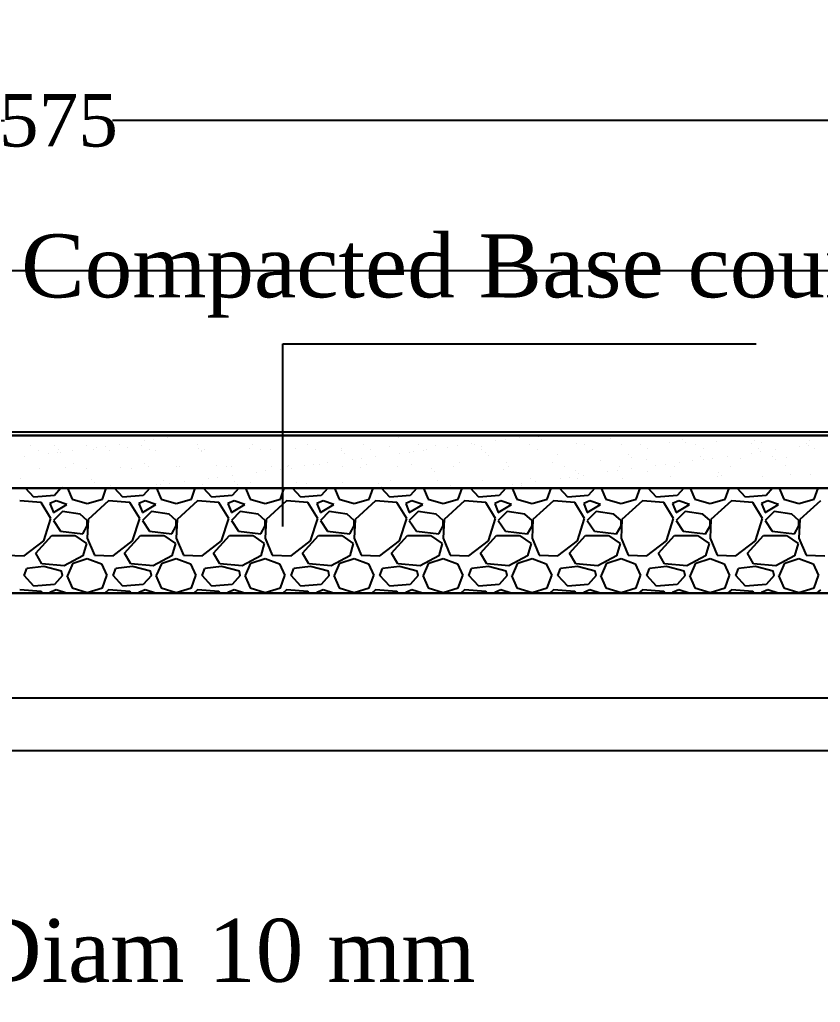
# Model space of a CAD drawing. Header units: centimetres. Extents: x 19229 to 39050, y 7691 to 15397.
# Drawn here: x 37134.4 to 37363, y 8811.1 to 9091.9 of the extents above; entities that cross this region are included whole.
import ezdxf

# ---------------------------------------------------------------- set-up
doc = ezdxf.new("R2010")
doc.units = ezdxf.units.CM
doc.layers.get('0').update_dxf_attribs({"linetype": 'CONTINUOUS'})
doc.layers.get('DEFPOINTS').update_dxf_attribs({"linetype": 'CONTINUOUS'})
doc.styles.add('style2', font='times.ttf', dxfattribs={"height": 15})
doc.styles.add('style3', font='times.ttf', dxfattribs={"height": 25})
doc.dimstyles.get("Standard").update_dxf_attribs({"dimtxt": 15, "dimasz": 0.18, "dimexe": 0.18, "dimexo": 0.0625, "dimgap": 0.09, "dimtad": 0, "dimdec": 0, "dimzin": 0, "dimdsep": 46, "dimtxsty": 'style2', "dimcen": 0.09, "dimadec": 0, "dimazin": 0, "dimtfac": 1, "dimtdec": 0, "dimtofl": 0, "dimtmove": 0, "dimatfit": 3, "dimfxl": 1, "dimtolj": 1, "dimtzin": 0, "dimarcsym": 0})
pattern_1 = [(37.5, (14395.28, -642.7), (-1.60003, 48.941324), [0, -38.608, 0, -43.18, 0, -41.275]), (7.5, (14395.28, -642.7), (44.95233, 71.68251), [0, -20.828, 0, -34.798, 0, -13.335]), (327.5, (14364.04, -642.7), (79.09924, 0.14372), [0, -12.7, 0, -45.72, 0, -59.69]), (317.5, (14364.04, -642.7), (76.35565, 22.29293), [0, -6.35, 0, -29.972, 0, -34.29])]

# ---------------------------------------------------------------- blocks, each defined once
blk = doc.blocks.new('*D26')
at = {"color": 0, "lineweight": -2, "ltscale": 20, "transparency": 16777216}
for p, q in [((36858.14, 9062.99), (36858.14, 9062.87)), ((36858.32, 9063.05), (37130.01, 9063.05)), ((37432.58, 9063.05), (37160.89, 9063.05)), ((37432.76, 9063.11), (37432.76, 9063.23))]:
    blk.add_line(p, q, dxfattribs=at)
at = {"color": 0, "ltscale": 20, "transparency": 16777216}
for points in [[(36858.32, 9063.08), (36858.32, 9063.02), (36858.14, 9063.05)], [(37432.58, 9063.08), (37432.58, 9063.02), (37432.76, 9063.05)]]:
    blk.add_solid(points, dxfattribs=at)
at = {"layer": 'DEFPOINTS', "color": 0, "ltscale": 20, "transparency": 16777216}
for p in [(36858.14, 9063.05), (37432.76, 9063.05), (37432.76, 9063.05)]:
    blk.add_point(p, dxfattribs=at)
at = {"color": 0, "ltscale": 20, "transparency": 16777216, "insert": (37145.45, 9063.05), "char_height": 15, "attachment_point": 5, "style": 'style2'}
blk.add_mtext('\\A1;575', dxfattribs=at)
blk = doc.blocks.new('*D27')
at = {"color": 0, "lineweight": -2, "ltscale": 20}
for p, q in [((35072.76, 9189.22), (35072.76, 9019.91)), ((37432.76, 9189.22), (37432.76, 9019.91)), ((35072.94, 9020.09), (36283.48, 9020.09)), ((37432.58, 9020.09), (36326.69, 9020.09))]:
    blk.add_line(p, q, dxfattribs=at)
at = {"color": 0, "ltscale": 20}
for points in [[(35072.94, 9020.12), (35072.94, 9020.06), (35072.76, 9020.09)], [(37432.58, 9020.12), (37432.58, 9020.06), (37432.76, 9020.09)]]:
    blk.add_solid(points, dxfattribs=at)
at = {"layer": 'DEFPOINTS', "color": 0, "ltscale": 20}
for p in [(35072.76, 9189.29), (37432.76, 9189.29), (37432.76, 9020.09)]:
    blk.add_point(p, dxfattribs=at)
at = {"color": 0, "ltscale": 20, "insert": (36305.08, 9020.09), "char_height": 15, "attachment_point": 5, "style": 'style2'}
blk.add_mtext('\\A1;2360', dxfattribs=at)
blk = doc.blocks.new('*D44')
at = {"color": 0, "lineweight": -2, "ltscale": 20}
for p, q in [((37079.54, 9179.43), (37433.94, 9179.43)), ((37433.76, 9179.25), (37433.76, 9092.28)), ((37433.76, 8973.23), (37433.76, 9060.21)), ((37079.54, 8973.05), (37433.94, 8973.05))]:
    blk.add_line(p, q, dxfattribs=at)
at = {"color": 0, "ltscale": 20}
for points in [[(37433.73, 9179.25), (37433.79, 9179.25), (37433.76, 9179.43)], [(37433.73, 8973.23), (37433.79, 8973.23), (37433.76, 8973.05)]]:
    blk.add_solid(points, dxfattribs=at)
at = {"layer": 'DEFPOINTS', "color": 0, "ltscale": 20}
for p in [(37079.48, 9179.43), (37433.76, 9179.43), (37079.48, 8973.05)]:
    blk.add_point(p, dxfattribs=at)
at = {"color": 0, "ltscale": 20, "insert": (37433.76, 9076.24), "char_height": 15, "attachment_point": 5, "rotation": 90, "style": 'style2'}
blk.add_mtext('\\A1;206', dxfattribs=at)

msp = doc.modelspace()

# ---------------------------------------------------------------- hatches: boundary and pattern name
h = msp.add_hatch()
h.set_pattern_fill('AR-SAND')
h.set_pattern_definition(pattern_1)
h.paths.add_polyline_path([(37433.76, 8973.05), (37034.86, 8973.05), (37034.86, 8963.05), (37034.86, 8958.05), (37433.76, 8958.05)])
h = msp.add_hatch()
h.set_pattern_fill('AR-SAND')
h.set_pattern_definition(pattern_1)
h.paths.add_polyline_path([(37433.76, 8973.05), (37034.86, 8973.05), (37034.86, 8963.05), (37034.86, 8958.05), (37433.76, 8958.05)])

# ---------------------------------------------------------------- linework, layer by layer
at = {"color": 7}
for p, q in [((37209.53, 8947.1), (37209.53, 8999.27)), ((37209.53, 8999.27), (37344.67, 8999.27)), ((37432.26, 8974.05), (36633.76, 8974.05)), ((37433.76, 8973.05), (36633.76, 8973.05)), ((37433.76, 8973.05), (36633.76, 8973.05)), ((36633.76, 8973.05), (37433.76, 8973.05)), ((37137.58, 8970.31), (37137.58, 8970.31)), ((37153.4, 8970.33), (37153.4, 8970.33)), ((37163, 8970.63), (37163, 8970.63)), ((37169.22, 8970.36), (37169.22, 8970.36)), ((37169.9, 8971.54), (37169.9, 8971.54)), ((37172.55, 8971.88), (37172.55, 8971.88)), ((37176.68, 8972.43), (37176.68, 8972.43)), ((37185.04, 8970.39), (37185.04, 8970.39)), ((37200.86, 8970.42), (37200.86, 8970.42)), ((37216.68, 8970.45), (37216.68, 8970.45)), ((37232.5, 8970.48), (37232.5, 8970.48)), ((37242.52, 8972.44), (37242.52, 8972.44)), ((37248.32, 8970.51), (37248.32, 8970.51)), ((37262.21, 8972.85), (37262.21, 8972.85)), ((37263.41, 8970.69), (37263.41, 8970.69)), ((37264.14, 8970.54), (37264.14, 8970.54)), ((37270.31, 8971.6), (37270.31, 8971.6)), ((37272.95, 8971.95), (37272.95, 8971.95)), ((37277.08, 8972.49), (37277.08, 8972.49)), ((37279.92, 8970.52), (37279.92, 8970.52)), ((37279.96, 8970.56), (37279.96, 8970.56)), ((37282.54, 8972.68), (37282.54, 8972.68)), ((37283.47, 8971.82), (37283.47, 8971.82)), ((37293.22, 8970.69), (37293.22, 8970.69)), ((37295.78, 8970.59), (37295.78, 8970.59)), ((37303.17, 8972.23), (37303.17, 8972.23)), ((37306.22, 8970.63), (37306.22, 8970.63)), ((37311.6, 8970.62), (37311.6, 8970.62)), ((37319.94, 8971.13), (37319.94, 8971.13)), ((37323.49, 8972.05), (37323.49, 8972.05)), ((37324.43, 8971.2), (37324.43, 8971.2)), ((37327.42, 8970.65), (37327.42, 8970.65)), ((37333.24, 8971.3), (37333.24, 8971.3)), ((37343.24, 8970.68), (37343.24, 8970.68)), ((37344.12, 8971.61), (37344.12, 8971.61)), ((37346.23, 8971.23), (37346.23, 8971.23)), ((37359.06, 8970.71), (37359.06, 8970.71)), ((37359.95, 8971.73), (37359.95, 8971.73)), ((37139.72, 8968.94), (37139.72, 8968.94)), ((37142.56, 8967.94), (37142.56, 8967.94)), ((37144.4, 8970.09), (37144.4, 8970.09)), ((37145.2, 8968.28), (37145.2, 8968.28)), ((37145.34, 8969.23), (37145.34, 8969.23)), ((37146.17, 8968.23), (37146.17, 8968.23)), ((37149.33, 8968.83), (37149.33, 8968.83)), ((37155.54, 8968.97), (37155.54, 8968.97)), ((37156.23, 8969.74), (37156.23, 8969.74)), ((37158.87, 8970.08), (37158.87, 8970.08)), ((37159.89, 8968.72), (37159.89, 8968.72)), ((37165.03, 8969.64), (37165.03, 8969.64)), ((37171.36, 8969), (37171.36, 8969)), ((37173.18, 8968.89), (37173.18, 8968.89)), ((37185.36, 8969.47), (37185.36, 8969.47)), ((37186.18, 8968.83), (37186.18, 8968.83)), ((37186.29, 8968.61), (37186.29, 8968.61)), ((37187.18, 8969.03), (37187.18, 8969.03)), ((37199.9, 8969.32), (37199.9, 8969.32)), ((37203, 8969.06), (37203, 8969.06)), ((37205.99, 8969.02), (37205.99, 8969.02)), ((37213.2, 8969.49), (37213.2, 8969.49)), ((37218.82, 8969.08), (37218.82, 8969.08)), ((37226.19, 8969.43), (37226.19, 8969.43)), ((37226.31, 8968.84), (37226.31, 8968.84)), ((37227.25, 8967.99), (37227.25, 8967.99)), ((37234.64, 8969.11), (37234.64, 8969.11)), ((37239.91, 8969.92), (37239.91, 8969.92)), ((37242.96, 8968), (37242.96, 8968)), ((37245.6, 8968.35), (37245.6, 8968.35)), ((37246.94, 8968.39), (37246.94, 8968.39)), ((37249.73, 8968.89), (37249.73, 8968.89)), ((37250.46, 8969.14), (37250.46, 8969.14)), ((37253.21, 8970.09), (37253.21, 8970.09)), ((37256.63, 8969.8), (37256.63, 8969.8)), ((37259.28, 8970.15), (37259.28, 8970.15)), ((37266.2, 8970.03), (37266.2, 8970.03)), ((37266.28, 8969.17), (37266.28, 8969.17)), ((37267.27, 8968.22), (37267.27, 8968.22)), ((37282.1, 8969.2), (37282.1, 8969.2)), ((37287.89, 8967.77), (37287.89, 8967.77)), ((37297.92, 8969.23), (37297.92, 8969.23)), ((37308.22, 8967.6), (37308.22, 8967.6)), ((37313.74, 8969.26), (37313.74, 8969.26)), ((37329.56, 8969.29), (37329.56, 8969.29)), ((37343.36, 8968.07), (37343.36, 8968.07)), ((37345.38, 8969.31), (37345.38, 8969.31)), ((37346.01, 8968.42), (37346.01, 8968.42)), ((37350.14, 8968.96), (37350.14, 8968.96)), ((37357.04, 8969.87), (37357.04, 8969.87)), ((37359.68, 8970.22), (37359.68, 8970.22)), ((37361.2, 8969.34), (37361.2, 8969.34)), ((37135.66, 8967.03), (37135.66, 8967.03)), ((37149.76, 8965.18), (37149.76, 8965.18)), ((37170.09, 8965.01), (37170.09, 8965.01)), ((37218.26, 8964.75), (37218.26, 8964.75)), ((37220.07, 8964.73), (37220.07, 8964.73)), ((37222.39, 8965.29), (37222.39, 8965.29)), ((37229.29, 8966.2), (37229.29, 8966.2)), ((37231.93, 8966.55), (37231.93, 8966.55)), ((37233.36, 8964.9), (37233.36, 8964.9)), ((37236.06, 8967.09), (37236.06, 8967.09)), ((37246.36, 8964.84), (37246.36, 8964.84)), ((37260.08, 8965.33), (37260.08, 8965.33)), ((37268.2, 8967.36), (37268.2, 8967.36)), ((37273.38, 8965.5), (37273.38, 8965.5)), ((37286.37, 8965.44), (37286.37, 8965.44)), ((37300.09, 8965.93), (37300.09, 8965.93)), ((37309.16, 8966.74), (37309.16, 8966.74)), ((37313.39, 8966.1), (37313.39, 8966.1)), ((37318.66, 8964.81), (37318.66, 8964.81)), ((37322.79, 8965.36), (37322.79, 8965.36)), ((37326.38, 8966.04), (37326.38, 8966.04)), ((37328.85, 8967.15), (37328.85, 8967.15)), ((37329.69, 8966.27), (37329.69, 8966.27)), ((37332.33, 8966.62), (37332.33, 8966.62)), ((37336.46, 8967.16), (37336.46, 8967.16)), ((37340.1, 8966.53), (37340.1, 8966.53)), ((37349.18, 8966.97), (37349.18, 8966.97)), ((37350.11, 8966.11), (37350.11, 8966.11)), ((37353.4, 8966.7), (37353.4, 8966.7)), ((37140.04, 8963.52), (37140.04, 8963.52)), ((37147.43, 8964.03), (37147.43, 8964.03)), ((37153.34, 8963.69), (37153.34, 8963.69)), ((37163.25, 8964.06), (37163.25, 8964.06)), ((37166.33, 8963.63), (37166.33, 8963.63)), ((37171.02, 8964.15), (37171.02, 8964.15)), ((37179.07, 8964.09), (37179.07, 8964.09)), ((37180.05, 8964.13), (37180.05, 8964.13)), ((37190.71, 8964.56), (37190.71, 8964.56)), ((37193.35, 8964.3), (37193.35, 8964.3)), ((37194.89, 8964.11), (37194.89, 8964.11)), ((37201.94, 8962.6), (37201.94, 8962.6)), ((37204.58, 8962.95), (37204.58, 8962.95)), ((37206.34, 8964.23), (37206.34, 8964.23)), ((37208.71, 8963.49), (37208.71, 8963.49)), ((37210.71, 8964.14), (37210.71, 8964.14)), ((37211.04, 8964.39), (37211.04, 8964.39)), ((37211.98, 8963.53), (37211.98, 8963.53)), ((37215.61, 8964.4), (37215.61, 8964.4)), ((37226.53, 8964.17), (37226.53, 8964.17)), ((37231.67, 8963.94), (37231.67, 8963.94)), ((37242.35, 8964.2), (37242.35, 8964.2)), ((37252, 8963.76), (37252, 8963.76)), ((37252.93, 8962.9), (37252.93, 8962.9)), ((37258.17, 8964.23), (37258.17, 8964.23)), ((37272.62, 8963.31), (37272.62, 8963.31)), ((37273.99, 8964.26), (37273.99, 8964.26)), ((37289.81, 8964.29), (37289.81, 8964.29)), ((37292.95, 8963.14), (37292.95, 8963.14)), ((37293.89, 8962.28), (37293.89, 8962.28)), ((37302.34, 8962.67), (37302.34, 8962.67)), ((37304.98, 8963.01), (37304.98, 8963.01)), ((37305.63, 8964.32), (37305.63, 8964.32)), ((37309.11, 8963.56), (37309.11, 8963.56)), ((37313.58, 8962.69), (37313.58, 8962.69)), ((37316.01, 8964.47), (37316.01, 8964.47)), ((37321.45, 8964.34), (37321.45, 8964.34)), ((37333.9, 8962.51), (37333.9, 8962.51)), ((37337.27, 8964.37), (37337.27, 8964.37)), ((37353.09, 8964.4), (37353.09, 8964.4)), ((37354.53, 8962.06), (37354.53, 8962.06)), ((37360.27, 8961.94), (37360.27, 8961.94)), ((37134.49, 8960.72), (37134.49, 8960.72)), ((37154.82, 8960.55), (37154.82, 8960.55)), ((37155.75, 8959.69), (37155.75, 8959.69)), ((37173.5, 8959.1), (37173.5, 8959.1)), ((37175.44, 8960.1), (37175.44, 8960.1)), ((37177.23, 8959.35), (37177.23, 8959.35)), ((37181.36, 8959.89), (37181.36, 8959.89)), ((37188.26, 8960.8), (37188.26, 8960.8)), ((37190.91, 8961.15), (37190.91, 8961.15)), ((37195.04, 8961.69), (37195.04, 8961.69)), ((37195.77, 8959.93), (37195.77, 8959.93)), ((37200.22, 8959.53), (37200.22, 8959.53)), ((37213.52, 8959.7), (37213.52, 8959.7)), ((37216.4, 8959.48), (37216.4, 8959.48)), ((37226.51, 8959.64), (37226.51, 8959.64)), ((37236.72, 8959.3), (37236.72, 8959.3)), ((37240.23, 8960.13), (37240.23, 8960.13)), ((37253.53, 8960.3), (37253.53, 8960.3)), ((37266.52, 8960.24), (37266.52, 8960.24)), ((37277.64, 8959.41), (37277.64, 8959.41)), ((37280.24, 8960.74), (37280.24, 8960.74)), ((37281.77, 8959.96), (37281.77, 8959.96)), ((37288.67, 8960.87), (37288.67, 8960.87)), ((37291.31, 8961.21), (37291.31, 8961.21)), ((37293.54, 8960.91), (37293.54, 8960.91)), ((37295.44, 8961.76), (37295.44, 8961.76)), ((37306.54, 8960.84), (37306.54, 8960.84)), ((37320.26, 8961.34), (37320.26, 8961.34)), ((37333.56, 8961.51), (37333.56, 8961.51)), ((37334.84, 8961.66), (37334.84, 8961.66)), ((37346.55, 8961.45), (37346.55, 8961.45)), ((37458.76, 8958.05), (36633.76, 8958.05)), ((36633.76, 8958.05), (37433.76, 8958.05)), ((37433.76, 8958.05), (36633.76, 8958.05)), ((37138.44, 8955.45), (37136.06, 8958.05)), ((37146.16, 8958.05), (37144.28, 8955.96)), ((37146.49, 8958.44), (37146.49, 8958.44)), ((37148.03, 8958.05), (37149.36, 8954.94)), ((37158, 8954.94), (37159.11, 8958.05)), ((37160.21, 8958.93), (37160.21, 8958.93)), ((37163.84, 8955.45), (37161.46, 8958.05)), ((37167.69, 8958.09), (37167.69, 8958.09)), ((37171.56, 8958.05), (37169.68, 8955.96)), ((37173.43, 8958.05), (37174.76, 8954.94)), ((37174.59, 8959), (37174.59, 8959)), ((37183.4, 8954.94), (37184.51, 8958.05)), ((37186.5, 8959.04), (37186.5, 8959.04)), ((37189.24, 8955.45), (37186.86, 8958.05)), ((37196.96, 8958.05), (37195.08, 8955.96)), ((37196.71, 8959.07), (37196.71, 8959.07)), ((37198.83, 8958.05), (37200.16, 8954.94)), ((37208.8, 8954.94), (37209.91, 8958.05)), ((37214.64, 8955.45), (37212.26, 8958.05)), ((37222.36, 8958.05), (37220.48, 8955.96)), ((37224.23, 8958.05), (37225.56, 8954.94)), ((37234.2, 8954.94), (37235.31, 8958.05)), ((37237.66, 8958.44), (37237.66, 8958.44)), ((37240.04, 8955.45), (37237.66, 8958.05)), ((37247.76, 8958.05), (37245.88, 8955.96)), ((37249.63, 8958.05), (37250.96, 8954.94)), ((37257.35, 8958.85), (37257.35, 8958.85)), ((37259.6, 8954.94), (37260.71, 8958.05)), ((37265.44, 8955.45), (37263.06, 8958.05)), ((37268.09, 8958.16), (37268.09, 8958.16)), ((37273.16, 8958.05), (37271.28, 8955.96)), ((37274.99, 8959.07), (37274.99, 8959.07)), ((37275.03, 8958.05), (37276.36, 8954.94)), ((37277.68, 8958.68), (37277.68, 8958.68)), ((37285, 8954.94), (37286.11, 8958.05)), ((37290.84, 8955.45), (37288.46, 8958.05)), ((37298.56, 8958.05), (37296.68, 8955.96)), ((37298.31, 8958.23), (37298.31, 8958.23)), ((37300.43, 8958.05), (37301.76, 8954.94)), ((37310.4, 8954.94), (37311.51, 8958.05)), ((37316.24, 8955.45), (37313.86, 8958.05)), ((37318.63, 8958.06), (37318.63, 8958.06)), ((37323.96, 8958.05), (37322.08, 8955.96)), ((37325.83, 8958.05), (37327.16, 8954.94)), ((37335.8, 8954.94), (37336.91, 8958.05)), ((37341.64, 8955.45), (37339.26, 8958.05)), ((37349.36, 8958.05), (37347.48, 8955.96)), ((37351.23, 8958.05), (37352.56, 8954.94)), ((37361.2, 8954.94), (37362.31, 8958.05)), ((37140.47, 8953.93), (37134.38, 8954.44)), ((37144.28, 8955.96), (37138.44, 8955.45)), ((37143.27, 8949.36), (37140.47, 8953.93)), ((37144.79, 8954.44), (37143.01, 8953.67)), ((37143.01, 8953.67), (37144.03, 8951.13)), ((37147.84, 8953.42), (37144.79, 8954.44)), ((37149.36, 8954.94), (37153.68, 8953.67)), ((37153.68, 8953.67), (37158, 8954.94)), ((37159.78, 8954.44), (37153.93, 8949.1)), ((37165.87, 8953.93), (37159.78, 8954.44)), ((37169.68, 8955.96), (37163.84, 8955.45)), ((37168.67, 8949.36), (37165.87, 8953.93)), ((37170.19, 8954.44), (37168.41, 8953.67)), ((37168.41, 8953.67), (37169.43, 8951.13)), ((37173.24, 8953.42), (37170.19, 8954.44)), ((37174.76, 8954.94), (37179.08, 8953.67)), ((37179.08, 8953.67), (37183.4, 8954.94)), ((37185.18, 8954.44), (37179.33, 8949.1)), ((37191.27, 8953.93), (37185.18, 8954.44)), ((37195.08, 8955.96), (37189.24, 8955.45)), ((37194.07, 8949.36), (37191.27, 8953.93)), ((37195.59, 8954.44), (37193.81, 8953.67)), ((37193.81, 8953.67), (37194.83, 8951.13)), ((37198.64, 8953.42), (37195.59, 8954.44)), ((37200.16, 8954.94), (37204.48, 8953.67)), ((37204.48, 8953.67), (37208.8, 8954.94)), ((37210.58, 8954.44), (37204.73, 8949.1)), ((37216.67, 8953.93), (37210.58, 8954.44)), ((37220.48, 8955.96), (37214.64, 8955.45)), ((37219.47, 8949.36), (37216.67, 8953.93)), ((37220.99, 8954.44), (37219.21, 8953.67)), ((37219.21, 8953.67), (37220.23, 8951.13)), ((37224.04, 8953.42), (37220.99, 8954.44)), ((37225.56, 8954.94), (37229.88, 8953.67)), ((37229.88, 8953.67), (37234.2, 8954.94)), ((37235.98, 8954.44), (37230.13, 8949.1)), ((37242.07, 8953.93), (37235.98, 8954.44)), ((37245.88, 8955.96), (37240.04, 8955.45)), ((37244.87, 8949.36), (37242.07, 8953.93)), ((37246.39, 8954.44), (37244.61, 8953.67)), ((37244.61, 8953.67), (37245.63, 8951.13)), ((37249.44, 8953.42), (37246.39, 8954.44)), ((37250.96, 8954.94), (37255.28, 8953.67)), ((37255.28, 8953.67), (37259.6, 8954.94)), ((37261.38, 8954.44), (37255.53, 8949.1)), ((37267.47, 8953.93), (37261.38, 8954.44)), ((37271.28, 8955.96), (37265.44, 8955.45)), ((37270.27, 8949.36), (37267.47, 8953.93)), ((37271.79, 8954.44), (37270.01, 8953.67)), ((37270.01, 8953.67), (37271.03, 8951.13)), ((37274.84, 8953.42), (37271.79, 8954.44)), ((37276.36, 8954.94), (37280.68, 8953.67)), ((37280.68, 8953.67), (37285, 8954.94)), ((37286.78, 8954.44), (37280.93, 8949.1)), ((37292.87, 8953.93), (37286.78, 8954.44)), ((37296.68, 8955.96), (37290.84, 8955.45)), ((37295.67, 8949.36), (37292.87, 8953.93)), ((37297.19, 8954.44), (37295.41, 8953.67)), ((37295.41, 8953.67), (37296.43, 8951.13)), ((37300.24, 8953.42), (37297.19, 8954.44)), ((37301.76, 8954.94), (37306.08, 8953.67)), ((37306.08, 8953.67), (37310.4, 8954.94)), ((37312.18, 8954.44), (37306.33, 8949.1)), ((37318.27, 8953.93), (37312.18, 8954.44)), ((37322.08, 8955.96), (37316.24, 8955.45)), ((37321.07, 8949.36), (37318.27, 8953.93)), ((37322.59, 8954.44), (37320.81, 8953.67)), ((37320.81, 8953.67), (37321.83, 8951.13)), ((37325.64, 8953.42), (37322.59, 8954.44)), ((37327.16, 8954.94), (37331.48, 8953.67)), ((37331.48, 8953.67), (37335.8, 8954.94)), ((37337.58, 8954.44), (37331.73, 8949.1)), ((37343.67, 8953.93), (37337.58, 8954.44)), ((37347.48, 8955.96), (37341.64, 8955.45)), ((37346.47, 8949.36), (37343.67, 8953.93)), ((37347.99, 8954.44), (37346.21, 8953.67)), ((37346.21, 8953.67), (37347.23, 8951.13)), ((37351.04, 8953.42), (37347.99, 8954.44)), ((37352.56, 8954.94), (37356.88, 8953.67)), ((37356.88, 8953.67), (37361.2, 8954.94)), ((37362.98, 8954.44), (37357.13, 8949.1)), ((37144.03, 8951.13), (37147.84, 8953.42)), ((37146.57, 8951.39), (37144.03, 8948.85)), ((37151.65, 8950.63), (37146.57, 8951.39)), ((37169.43, 8951.13), (37173.24, 8953.42)), ((37171.97, 8951.39), (37169.43, 8948.85)), ((37177.05, 8950.63), (37171.97, 8951.39)), ((37194.83, 8951.13), (37198.64, 8953.42)), ((37197.37, 8951.39), (37194.83, 8948.85)), ((37202.45, 8950.63), (37197.37, 8951.39)), ((37220.23, 8951.13), (37224.04, 8953.42)), ((37222.77, 8951.39), (37220.23, 8948.85)), ((37227.85, 8950.63), (37222.77, 8951.39)), ((37245.63, 8951.13), (37249.44, 8953.42)), ((37248.17, 8951.39), (37245.63, 8948.85)), ((37253.25, 8950.63), (37248.17, 8951.39)), ((37271.03, 8951.13), (37274.84, 8953.42)), ((37273.57, 8951.39), (37271.03, 8948.85)), ((37278.65, 8950.63), (37273.57, 8951.39)), ((37296.43, 8951.13), (37300.24, 8953.42)), ((37298.97, 8951.39), (37296.43, 8948.85)), ((37304.05, 8950.63), (37298.97, 8951.39)), ((37321.83, 8951.13), (37325.64, 8953.42)), ((37324.37, 8951.39), (37321.83, 8948.85)), ((37329.45, 8950.63), (37324.37, 8951.39)), ((37347.23, 8951.13), (37351.04, 8953.42)), ((37349.77, 8951.39), (37347.23, 8948.85)), ((37354.85, 8950.63), (37349.77, 8951.39)), ((37141.23, 8943.01), (37143.27, 8949.36)), ((37144.03, 8948.85), (37146.06, 8945.8)), ((37153.68, 8948.85), (37151.65, 8950.63)), ((37153.93, 8949.1), (37153.68, 8943.77)), ((37153.68, 8947.32), (37153.68, 8948.85)), ((37166.63, 8943.01), (37168.67, 8949.36)), ((37169.43, 8948.85), (37171.46, 8945.8)), ((37179.08, 8948.85), (37177.05, 8950.63)), ((37179.33, 8949.1), (37179.08, 8943.77)), ((37179.08, 8947.32), (37179.08, 8948.85)), ((37192.03, 8943.01), (37194.07, 8949.36)), ((37194.83, 8948.85), (37196.86, 8945.8)), ((37204.48, 8948.85), (37202.45, 8950.63)), ((37204.73, 8949.1), (37204.48, 8943.77)), ((37204.48, 8947.32), (37204.48, 8948.85)), ((37217.43, 8943.01), (37219.47, 8949.36)), ((37220.23, 8948.85), (37222.26, 8945.8)), ((37229.88, 8948.85), (37227.85, 8950.63)), ((37230.13, 8949.1), (37229.88, 8943.77)), ((37229.88, 8947.32), (37229.88, 8948.85)), ((37242.83, 8943.01), (37244.87, 8949.36)), ((37245.63, 8948.85), (37247.66, 8945.8)), ((37255.28, 8948.85), (37253.25, 8950.63)), ((37255.53, 8949.1), (37255.28, 8943.77)), ((37255.28, 8947.32), (37255.28, 8948.85)), ((37268.23, 8943.01), (37270.27, 8949.36)), ((37271.03, 8948.85), (37273.06, 8945.8)), ((37280.68, 8948.85), (37278.65, 8950.63)), ((37280.93, 8949.1), (37280.68, 8943.77)), ((37280.68, 8947.32), (37280.68, 8948.85)), ((37293.63, 8943.01), (37295.67, 8949.36)), ((37296.43, 8948.85), (37298.46, 8945.8)), ((37306.08, 8948.85), (37304.05, 8950.63)), ((37306.33, 8949.1), (37306.08, 8943.77)), ((37306.08, 8947.32), (37306.08, 8948.85)), ((37319.03, 8943.01), (37321.07, 8949.36)), ((37321.83, 8948.85), (37323.86, 8945.8)), ((37331.48, 8948.85), (37329.45, 8950.63)), ((37331.73, 8949.1), (37331.48, 8943.77)), ((37331.48, 8947.32), (37331.48, 8948.85)), ((37344.43, 8943.01), (37346.47, 8949.36)), ((37347.23, 8948.85), (37349.26, 8945.8)), ((37356.88, 8948.85), (37354.85, 8950.63)), ((37357.13, 8949.1), (37356.88, 8943.77)), ((37356.88, 8947.32), (37356.88, 8948.85)), ((37146.06, 8945.8), (37152.41, 8945.04)), ((37152.41, 8945.04), (37153.68, 8947.32)), ((37171.46, 8945.8), (37177.81, 8945.04)), ((37177.81, 8945.04), (37179.08, 8947.32)), ((37196.86, 8945.8), (37203.21, 8945.04)), ((37203.21, 8945.04), (37204.48, 8947.32)), ((37222.26, 8945.8), (37228.61, 8945.04)), ((37228.61, 8945.04), (37229.88, 8947.32)), ((37247.66, 8945.8), (37254.01, 8945.04)), ((37254.01, 8945.04), (37255.28, 8947.32)), ((37273.06, 8945.8), (37279.41, 8945.04)), ((37279.41, 8945.04), (37280.68, 8947.32)), ((37298.46, 8945.8), (37304.81, 8945.04)), ((37304.81, 8945.04), (37306.08, 8947.32)), ((37323.86, 8945.8), (37330.21, 8945.04)), ((37330.21, 8945.04), (37331.48, 8947.32)), ((37349.26, 8945.8), (37355.61, 8945.04)), ((37355.61, 8945.04), (37356.88, 8947.32)), ((37135.65, 8938.69), (37141.23, 8943.01)), ((37138.95, 8939.45), (37143.52, 8944.53)), ((37143.52, 8944.53), (37150.12, 8944.53)), ((37150.12, 8944.53), (37153.43, 8942.24)), ((37153.43, 8942.24), (37152.41, 8938.69)), ((37153.68, 8943.77), (37155.71, 8938.94)), ((37161.05, 8938.69), (37166.63, 8943.01)), ((37164.35, 8939.45), (37168.92, 8944.53)), ((37168.92, 8944.53), (37175.52, 8944.53)), ((37175.52, 8944.53), (37178.83, 8942.24)), ((37178.83, 8942.24), (37177.81, 8938.69)), ((37179.08, 8943.77), (37181.11, 8938.94)), ((37186.45, 8938.69), (37192.03, 8943.01)), ((37189.75, 8939.45), (37194.32, 8944.53)), ((37194.32, 8944.53), (37200.92, 8944.53)), ((37200.92, 8944.53), (37204.23, 8942.24)), ((37204.23, 8942.24), (37203.21, 8938.69)), ((37204.48, 8943.77), (37206.51, 8938.94)), ((37211.85, 8938.69), (37217.43, 8943.01)), ((37215.15, 8939.45), (37219.72, 8944.53)), ((37219.72, 8944.53), (37226.32, 8944.53)), ((37226.32, 8944.53), (37229.63, 8942.24)), ((37229.63, 8942.24), (37228.61, 8938.69)), ((37229.88, 8943.77), (37231.91, 8938.94)), ((37237.25, 8938.69), (37242.83, 8943.01)), ((37240.55, 8939.45), (37245.12, 8944.53)), ((37245.12, 8944.53), (37251.72, 8944.53)), ((37251.72, 8944.53), (37255.03, 8942.24)), ((37255.03, 8942.24), (37254.01, 8938.69)), ((37255.28, 8943.77), (37257.31, 8938.94)), ((37262.65, 8938.69), (37268.23, 8943.01)), ((37265.95, 8939.45), (37270.52, 8944.53)), ((37270.52, 8944.53), (37277.12, 8944.53)), ((37277.12, 8944.53), (37280.43, 8942.24)), ((37280.43, 8942.24), (37279.41, 8938.69)), ((37280.68, 8943.77), (37282.71, 8938.94)), ((37288.05, 8938.69), (37293.63, 8943.01)), ((37291.35, 8939.45), (37295.92, 8944.53)), ((37295.92, 8944.53), (37302.52, 8944.53)), ((37302.52, 8944.53), (37305.83, 8942.24)), ((37305.83, 8942.24), (37304.81, 8938.69)), ((37306.08, 8943.77), (37308.11, 8938.94)), ((37313.45, 8938.69), (37319.03, 8943.01)), ((37316.75, 8939.45), (37321.32, 8944.53)), ((37321.32, 8944.53), (37327.92, 8944.53)), ((37327.92, 8944.53), (37331.23, 8942.24)), ((37331.23, 8942.24), (37330.21, 8938.69)), ((37331.48, 8943.77), (37333.51, 8938.94)), ((37338.85, 8938.69), (37344.43, 8943.01)), ((37342.15, 8939.45), (37346.72, 8944.53)), ((37346.72, 8944.53), (37353.32, 8944.53)), ((37353.32, 8944.53), (37356.63, 8942.24)), ((37356.63, 8942.24), (37355.61, 8938.69)), ((37356.88, 8943.77), (37358.91, 8938.94)), ((37140.73, 8936.4), (37138.95, 8939.45)), ((37166.13, 8936.4), (37164.35, 8939.45)), ((37191.53, 8936.4), (37189.75, 8939.45)), ((37216.93, 8936.4), (37215.15, 8939.45)), ((37242.33, 8936.4), (37240.55, 8939.45)), ((37267.73, 8936.4), (37265.95, 8939.45)), ((37293.13, 8936.4), (37291.35, 8939.45)), ((37318.53, 8936.4), (37316.75, 8939.45)), ((37343.93, 8936.4), (37342.15, 8939.45)), ((37130.31, 8938.94), (37135.65, 8938.69)), ((37152.41, 8938.69), (37147.08, 8935.89)), ((37148.09, 8933.1), (37149.62, 8936.66)), ((37149.62, 8936.66), (37153.68, 8937.93)), ((37153.68, 8937.93), (37157.74, 8936.4)), ((37155.71, 8938.94), (37161.05, 8938.69)), ((37177.81, 8938.69), (37172.48, 8935.89)), ((37173.49, 8933.1), (37175.02, 8936.66)), ((37175.02, 8936.66), (37179.08, 8937.93)), ((37179.08, 8937.93), (37183.14, 8936.4)), ((37181.11, 8938.94), (37186.45, 8938.69)), ((37203.21, 8938.69), (37197.88, 8935.89)), ((37198.89, 8933.1), (37200.42, 8936.66)), ((37200.42, 8936.66), (37204.48, 8937.93)), ((37204.48, 8937.93), (37208.54, 8936.4)), ((37206.51, 8938.94), (37211.85, 8938.69)), ((37228.61, 8938.69), (37223.28, 8935.89)), ((37224.29, 8933.1), (37225.82, 8936.66)), ((37225.82, 8936.66), (37229.88, 8937.93)), ((37229.88, 8937.93), (37233.94, 8936.4)), ((37231.91, 8938.94), (37237.25, 8938.69)), ((37254.01, 8938.69), (37248.68, 8935.89)), ((37249.69, 8933.1), (37251.22, 8936.66)), ((37251.22, 8936.66), (37255.28, 8937.93)), ((37255.28, 8937.93), (37259.34, 8936.4)), ((37257.31, 8938.94), (37262.65, 8938.69)), ((37279.41, 8938.69), (37274.08, 8935.89)), ((37275.09, 8933.1), (37276.62, 8936.66)), ((37276.62, 8936.66), (37280.68, 8937.93)), ((37280.68, 8937.93), (37284.74, 8936.4)), ((37282.71, 8938.94), (37288.05, 8938.69)), ((37304.81, 8938.69), (37299.48, 8935.89)), ((37300.49, 8933.1), (37302.02, 8936.66)), ((37302.02, 8936.66), (37306.08, 8937.93)), ((37306.08, 8937.93), (37310.14, 8936.4)), ((37308.11, 8938.94), (37313.45, 8938.69)), ((37330.21, 8938.69), (37324.88, 8935.89)), ((37325.89, 8933.1), (37327.42, 8936.66)), ((37327.42, 8936.66), (37331.48, 8937.93)), ((37331.48, 8937.93), (37335.54, 8936.4)), ((37333.51, 8938.94), (37338.85, 8938.69)), ((37355.61, 8938.69), (37350.28, 8935.89)), ((37351.29, 8933.1), (37352.82, 8936.66)), ((37352.82, 8936.66), (37356.88, 8937.93)), ((37356.88, 8937.93), (37360.94, 8936.4)), ((37358.91, 8938.94), (37364.25, 8938.69)), ((37135.65, 8933.1), (37136.41, 8935.13)), ((37141.23, 8935.64), (37136.41, 8935.13)), ((37147.08, 8935.89), (37140.73, 8936.4)), ((37146.31, 8934.37), (37141.23, 8935.64)), ((37146.57, 8933.1), (37146.31, 8934.37)), ((37157.74, 8936.4), (37159.27, 8933.1)), ((37161.05, 8933.1), (37161.81, 8935.13)), ((37166.63, 8935.64), (37161.81, 8935.13)), ((37172.48, 8935.89), (37166.13, 8936.4)), ((37171.71, 8934.37), (37166.63, 8935.64)), ((37171.97, 8933.1), (37171.71, 8934.37)), ((37183.14, 8936.4), (37184.67, 8933.1)), ((37186.45, 8933.1), (37187.21, 8935.13)), ((37192.03, 8935.64), (37187.21, 8935.13)), ((37197.88, 8935.89), (37191.53, 8936.4)), ((37197.11, 8934.37), (37192.03, 8935.64)), ((37197.37, 8933.1), (37197.11, 8934.37)), ((37208.54, 8936.4), (37210.07, 8933.1)), ((37211.85, 8933.1), (37212.61, 8935.13)), ((37217.43, 8935.64), (37212.61, 8935.13)), ((37223.28, 8935.89), (37216.93, 8936.4)), ((37222.51, 8934.37), (37217.43, 8935.64)), ((37222.77, 8933.1), (37222.51, 8934.37)), ((37233.94, 8936.4), (37235.47, 8933.1)), ((37237.25, 8933.1), (37238.01, 8935.13)), ((37242.83, 8935.64), (37238.01, 8935.13)), ((37248.68, 8935.89), (37242.33, 8936.4)), ((37247.91, 8934.37), (37242.83, 8935.64)), ((37248.17, 8933.1), (37247.91, 8934.37)), ((37259.34, 8936.4), (37260.87, 8933.1)), ((37262.65, 8933.1), (37263.41, 8935.13)), ((37268.23, 8935.64), (37263.41, 8935.13)), ((37274.08, 8935.89), (37267.73, 8936.4)), ((37273.31, 8934.37), (37268.23, 8935.64)), ((37273.57, 8933.1), (37273.31, 8934.37)), ((37284.74, 8936.4), (37286.27, 8933.1)), ((37288.05, 8933.1), (37288.81, 8935.13)), ((37293.63, 8935.64), (37288.81, 8935.13)), ((37299.48, 8935.89), (37293.13, 8936.4)), ((37298.71, 8934.37), (37293.63, 8935.64)), ((37298.97, 8933.1), (37298.71, 8934.37)), ((37310.14, 8936.4), (37311.67, 8933.1)), ((37313.45, 8933.1), (37314.21, 8935.13)), ((37319.03, 8935.64), (37314.21, 8935.13)), ((37324.88, 8935.89), (37318.53, 8936.4)), ((37324.11, 8934.37), (37319.03, 8935.64)), ((37324.37, 8933.1), (37324.11, 8934.37)), ((37335.54, 8936.4), (37337.07, 8933.1)), ((37338.85, 8933.1), (37339.61, 8935.13)), ((37344.43, 8935.64), (37339.61, 8935.13)), ((37350.28, 8935.89), (37343.93, 8936.4)), ((37349.51, 8934.37), (37344.43, 8935.64)), ((37349.77, 8933.1), (37349.51, 8934.37)), ((37360.94, 8936.4), (37362.47, 8933.1)), ((37138.44, 8930.05), (37135.65, 8933.1)), ((37146.57, 8933.1), (37144.28, 8930.56)), ((37147.84, 8933.1), (37149.36, 8929.54)), ((37158, 8929.54), (37159.27, 8933.1)), ((37163.84, 8930.05), (37161.05, 8933.1)), ((37171.97, 8933.1), (37169.68, 8930.56)), ((37173.24, 8933.1), (37174.76, 8929.54)), ((37183.4, 8929.54), (37184.67, 8933.1)), ((37189.24, 8930.05), (37186.45, 8933.1)), ((37197.37, 8933.1), (37195.08, 8930.56)), ((37198.64, 8933.1), (37200.16, 8929.54)), ((37208.8, 8929.54), (37210.07, 8933.1)), ((37214.64, 8930.05), (37211.85, 8933.1)), ((37222.77, 8933.1), (37220.48, 8930.56)), ((37224.04, 8933.1), (37225.56, 8929.54)), ((37234.2, 8929.54), (37235.47, 8933.1)), ((37240.04, 8930.05), (37237.25, 8933.1)), ((37248.17, 8933.1), (37245.88, 8930.56)), ((37249.44, 8933.1), (37250.96, 8929.54)), ((37259.6, 8929.54), (37260.87, 8933.1)), ((37265.44, 8930.05), (37262.65, 8933.1)), ((37273.57, 8933.1), (37271.28, 8930.56)), ((37274.84, 8933.1), (37276.36, 8929.54)), ((37285, 8929.54), (37286.27, 8933.1)), ((37290.84, 8930.05), (37288.05, 8933.1)), ((37298.97, 8933.1), (37296.68, 8930.56)), ((37300.24, 8933.1), (37301.76, 8929.54)), ((37310.4, 8929.54), (37311.67, 8933.1)), ((37316.24, 8930.05), (37313.45, 8933.1)), ((37324.37, 8933.1), (37322.08, 8930.56)), ((37325.64, 8933.1), (37327.16, 8929.54)), ((37335.8, 8929.54), (37337.07, 8933.1)), ((37341.64, 8930.05), (37338.85, 8933.1)), ((37349.77, 8933.1), (37347.48, 8930.56)), ((37351.04, 8933.1), (37352.56, 8929.54)), ((37361.2, 8929.54), (37362.47, 8933.1)), ((37140.47, 8928.53), (37134.38, 8929.04)), ((37144.28, 8930.56), (37138.44, 8930.05)), ((37140.76, 8928.05), (37140.47, 8928.53)), ((37144.79, 8929.04), (37143.01, 8928.27)), ((37143.01, 8928.27), (37143.1, 8928.05)), ((37147.75, 8928.05), (37144.79, 8929.04)), ((37149.36, 8929.54), (37153.68, 8928.27)), ((37153.68, 8928.27), (37158, 8929.54)), ((37159.78, 8929.04), (37158.7, 8928.05)), ((37165.87, 8928.53), (37159.78, 8929.04)), ((37169.68, 8930.56), (37163.84, 8930.05)), ((37166.16, 8928.05), (37165.87, 8928.53)), ((37170.19, 8929.04), (37168.41, 8928.27)), ((37168.41, 8928.27), (37168.5, 8928.05)), ((37173.15, 8928.05), (37170.19, 8929.04)), ((37174.76, 8929.54), (37179.08, 8928.27)), ((37179.08, 8928.27), (37183.4, 8929.54)), ((37185.18, 8929.04), (37184.1, 8928.05)), ((37191.27, 8928.53), (37185.18, 8929.04)), ((37195.08, 8930.56), (37189.24, 8930.05)), ((37191.56, 8928.05), (37191.27, 8928.53)), ((37195.59, 8929.04), (37193.81, 8928.27)), ((37193.81, 8928.27), (37193.9, 8928.05)), ((37198.55, 8928.05), (37195.59, 8929.04)), ((37200.16, 8929.54), (37204.48, 8928.27)), ((37204.48, 8928.27), (37208.8, 8929.54)), ((37210.58, 8929.04), (37209.5, 8928.05)), ((37216.67, 8928.53), (37210.58, 8929.04)), ((37220.48, 8930.56), (37214.64, 8930.05)), ((37216.96, 8928.05), (37216.67, 8928.53)), ((37220.99, 8929.04), (37219.21, 8928.27)), ((37219.21, 8928.27), (37219.3, 8928.05)), ((37223.95, 8928.05), (37220.99, 8929.04)), ((37225.56, 8929.54), (37229.88, 8928.27)), ((37229.88, 8928.27), (37234.2, 8929.54)), ((37235.98, 8929.04), (37234.9, 8928.05)), ((37242.07, 8928.53), (37235.98, 8929.04)), ((37245.88, 8930.56), (37240.04, 8930.05)), ((37242.36, 8928.05), (37242.07, 8928.53)), ((37246.39, 8929.04), (37244.61, 8928.27)), ((37244.61, 8928.27), (37244.7, 8928.05)), ((37249.35, 8928.05), (37246.39, 8929.04)), ((37250.96, 8929.54), (37255.28, 8928.27)), ((37255.28, 8928.27), (37259.6, 8929.54)), ((37261.38, 8929.04), (37260.3, 8928.05)), ((37267.47, 8928.53), (37261.38, 8929.04)), ((37271.28, 8930.56), (37265.44, 8930.05)), ((37267.76, 8928.05), (37267.47, 8928.53)), ((37271.79, 8929.04), (37270.01, 8928.27)), ((37270.01, 8928.27), (37270.1, 8928.05)), ((37274.75, 8928.05), (37271.79, 8929.04)), ((37276.36, 8929.54), (37280.68, 8928.27)), ((37280.68, 8928.27), (37285, 8929.54)), ((37286.78, 8929.04), (37285.7, 8928.05)), ((37292.87, 8928.53), (37286.78, 8929.04)), ((37296.68, 8930.56), (37290.84, 8930.05)), ((37293.16, 8928.05), (37292.87, 8928.53)), ((37297.19, 8929.04), (37295.41, 8928.27)), ((37295.41, 8928.27), (37295.5, 8928.05)), ((37300.15, 8928.05), (37297.19, 8929.04)), ((37301.76, 8929.54), (37306.08, 8928.27)), ((37306.08, 8928.27), (37310.4, 8929.54)), ((37312.18, 8929.04), (37311.1, 8928.05)), ((37318.27, 8928.53), (37312.18, 8929.04)), ((37322.08, 8930.56), (37316.24, 8930.05)), ((37318.56, 8928.05), (37318.27, 8928.53)), ((37322.59, 8929.04), (37320.81, 8928.27)), ((37320.81, 8928.27), (37320.9, 8928.05)), ((37325.55, 8928.05), (37322.59, 8929.04)), ((37327.16, 8929.54), (37331.48, 8928.27)), ((37331.48, 8928.27), (37335.8, 8929.54)), ((37337.58, 8929.04), (37336.5, 8928.05)), ((37343.67, 8928.53), (37337.58, 8929.04)), ((37347.48, 8930.56), (37341.64, 8930.05)), ((37343.96, 8928.05), (37343.67, 8928.53)), ((37347.99, 8929.04), (37346.21, 8928.27)), ((37346.21, 8928.27), (37346.3, 8928.05)), ((37350.95, 8928.05), (37347.99, 8929.04)), ((37352.56, 8929.54), (37356.88, 8928.27)), ((37356.88, 8928.27), (37361.2, 8929.54)), ((37362.98, 8929.04), (37361.9, 8928.05)), ((37458.76, 8928.05), (36883.14, 8928.05)), ((38037.55, 8898.05), (37044.86, 8898.05)), ((37029.86, 8883.05), (38037.55, 8883.05))]:
    msp.add_line(p, q, dxfattribs=at)
msp.add_lwpolyline([(36883.14, 8928.05), (37458.76, 8928.05), (37458.76, 8958.05), (36633.76, 8958.05)], dxfattribs=at)

# ---------------------------------------------------------------- texts
at = {"color": 7, "style": 'style3'}
for s, p in [('Compacted Base course', (37134.8, 9012.56)), ('Concrete Support Min. Steel mesh Diam 10 mm', (36738.91, 8816.99))]:
    msp.add_text(s, height=18, dxfattribs=at).set_placement(p)

# ---------------------------------------------------------------- dimensions: what is measured, and where the dimension line sits
at = {"color": 7, "ltscale": 20}
dim = msp.add_linear_dim(base=(37432.76, 9020.09), p1=(35072.76, 9189.29), p2=(37432.76, 9189.29), dimstyle='Standard', dxfattribs=at)
dim.commit()
dim.dimension.update_dxf_attribs({"geometry": '*D27', "text_midpoint": (36305.08, 9020.09), "dimtype": 160})
dim = msp.add_linear_dim(base=(37433.76, 9179.43), p1=(37079.48, 8973.05), p2=(37079.48, 9179.43), angle=90, dimstyle='Standard', dxfattribs=at)
dim.commit()
dim.dimension.update_dxf_attribs({"geometry": '*D44', "text_midpoint": (37433.76, 9076.24)})
dim = msp.add_linear_dim(base=(37432.76, 9063.05), p1=(36858.14, 9063.05), p2=(37432.76, 9063.05), dimstyle='Standard', dxfattribs=at)
dim.commit()
dim.dimension.update_dxf_attribs({"geometry": '*D26', "text_midpoint": (37145.45, 9063.05)})

doc.saveas('drawing.dxf')
